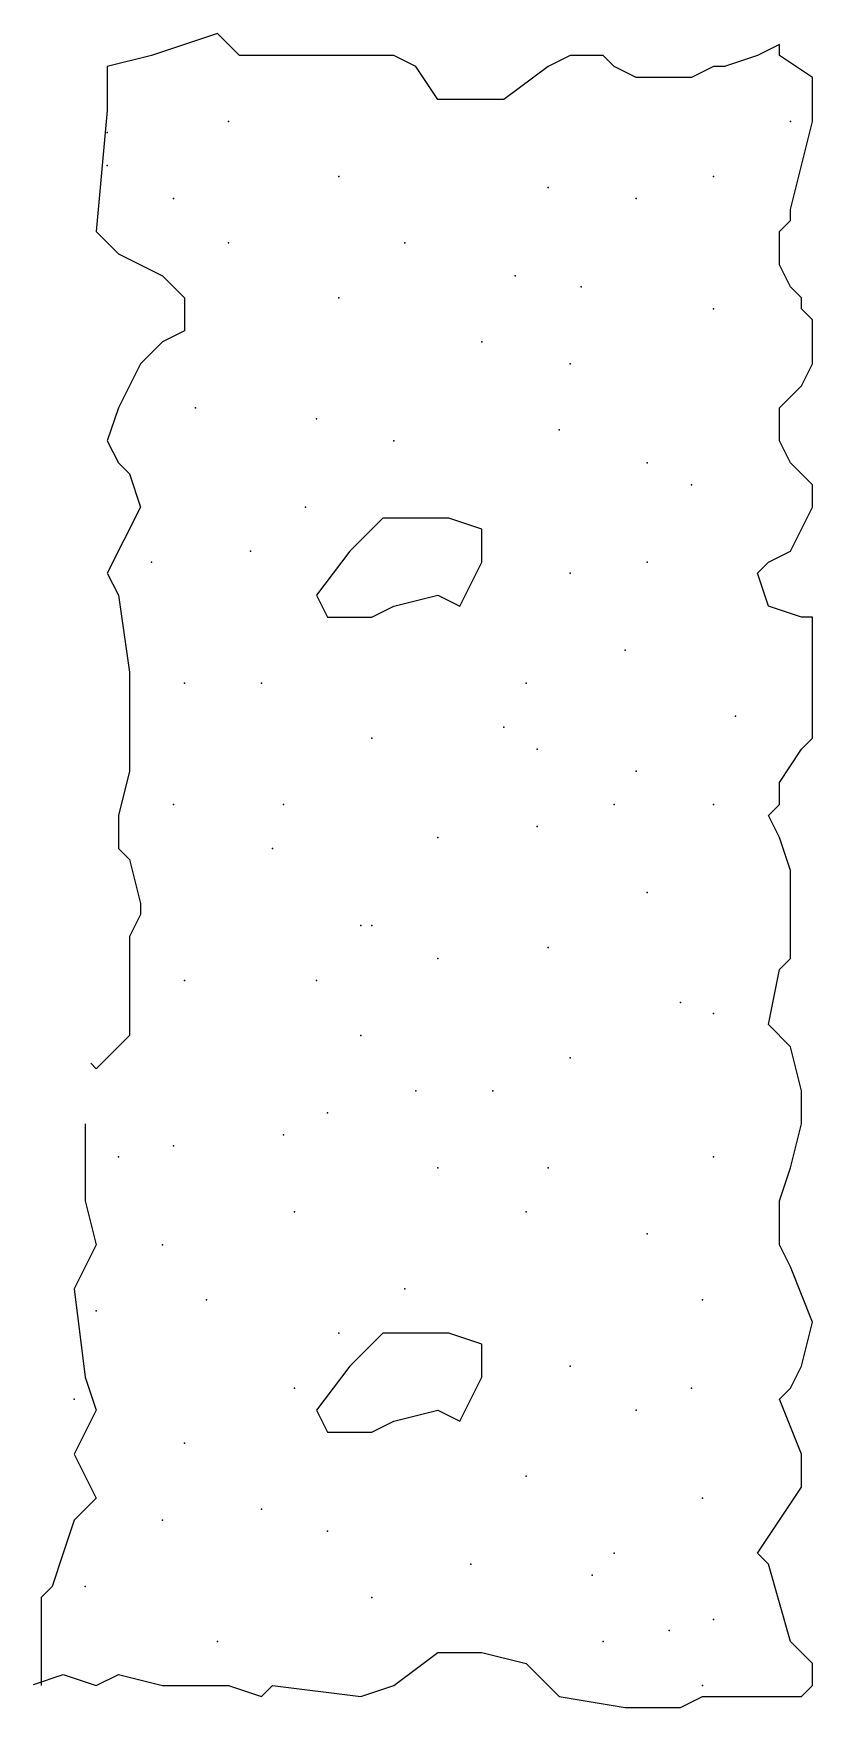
# Model space of a CAD drawing. Extents: x -0.6 to 0, y 0.01 to 1.3.
import ezdxf

# ---------------------------------------------------------------- set-up
doc = ezdxf.new("R2010")
doc.units = 0
doc.header["$LTSCALE"] = 0.5
doc.header["$MEASUREMENT"] = 0
doc.linetypes.add('DOT', pattern=[0.25, 0, -0.25])
doc.layers.add('ARBOLES', color=3, linetype='CONTINUOUS')

msp = doc.modelspace()

# ---------------------------------------------------------------- linework, layer by layer
at = {"layer": 'ARBOLES', "linetype": 'DOT'}
for points in [[(-0.6012, 0.0264), (-0.5783, 0.034), (-0.5528, 0.0255), (-0.5357, 0.034), (-0.5017, 0.0255), (-0.4847, 0.0255), (-0.4507, 0.0255), (-0.4252, 0.017), (-0.4167, 0.0255), (-0.3487, 0.017), (-0.3231, 0.0255), (-0.2891, 0.051), (-0.2551, 0.051), (-0.2211, 0.0425), (-0.1956, 0.017), (-0.1446, 0.0085), (-0.102, 0.0085), (-0.085, 0.017), (-0.0425, 0.017), (-0.0085, 0.017), (0, 0.0255), (0, 0.0425), (-0.0085, 0.051), (-0.017, 0.0595), (-0.034, 0.1191), (-0.0425, 0.1276), (-0.0255, 0.1531), (-0.0085, 0.1786), (-0.0085, 0.2041), (-0.0255, 0.2466), (-0.0255, 0.2466), (-0.017, 0.2551), (-0.0085, 0.2721), (0, 0.3061), (-0.017, 0.3487), (-0.0255, 0.3657), (-0.0255, 0.3997), (-0.017, 0.4252), (-0.0085, 0.4592), (-0.0085, 0.4847), (-0.017, 0.5187), (-0.034, 0.5358), (-0.0255, 0.5783), (-0.017, 0.5868), (-0.017, 0.6038), (-0.017, 0.6378), (-0.017, 0.6548), (-0.0255, 0.6803), (-0.0255, 0.6803), (-0.034, 0.6973), (-0.0255, 0.7058), (-0.0255, 0.7058), (-0.0255, 0.7228), (-0.0255, 0.7228), (-0.0255, 0.7228), (-0.0085, 0.7484), (0, 0.7569), (0, 0.7824), (0, 0.8249), (0, 0.8504), (-0.0085, 0.8504), (-0.034, 0.8589), (-0.0425, 0.8844), (-0.034, 0.8929), (-0.017, 0.9014), (0, 0.9354), (0, 0.9354), (0, 0.9525), (-0.0085, 0.961), (-0.017, 0.9695), (-0.0255, 0.9865), (-0.0255, 0.995), (-0.0255, 1.012), (-0.017, 1.0205), (-0.0085, 1.029), (0, 1.046), (0, 1.08), (-0.0085, 1.0885), (-0.0085, 1.097), (-0.017, 1.1055), (-0.0255, 1.1225), (-0.0255, 1.1481), (-0.0255, 1.1481), (-0.017, 1.1566), (-0.017, 1.1651), (0, 1.2331), (0, 1.2331), (0, 1.2416), (0, 1.2416), (0, 1.2501), (0, 1.2671), (-0.0255, 1.2841), (-0.0255, 1.2926), (-0.0425, 1.2841), (-0.068, 1.2756), (-0.0765, 1.2756), (-0.0935, 1.2671), (-0.1191, 1.2671), (-0.1276, 1.2671), (-0.1361, 1.2671), (-0.1531, 1.2756), (-0.1616, 1.2841), (-0.1616, 1.2841), (-0.1786, 1.2841), (-0.1871, 1.2841), (-0.2041, 1.2756), (-0.2381, 1.2501), (-0.2806, 1.2501), (-0.2891, 1.2501), (-0.3061, 1.2756), (-0.3231, 1.2841), (-0.3572, 1.2841), (-0.3912, 1.2841), (-0.4082, 1.2841), (-0.4422, 1.2841), (-0.4507, 1.2926), (-0.4592, 1.3011), (-0.5102, 1.2841)], [(-0.5102, 1.2841), (-0.5443, 1.2756), (-0.5443, 1.2416), (-0.5528, 1.1481), (-0.5357, 1.131), (-0.5017, 1.114), (-0.4847, 1.097), (-0.4847, 1.0715), (-0.5017, 1.063), (-0.5102, 1.0545), (-0.5187, 1.046), (-0.5357, 1.012), (-0.5443, 0.9865), (-0.5357, 0.9695), (-0.5272, 0.961), (-0.5187, 0.9354), (-0.5443, 0.8844), (-0.5357, 0.8674), (-0.5272, 0.8079), (-0.5272, 0.7909), (-0.5272, 0.7314), (-0.5357, 0.6973), (-0.5357, 0.6718), (-0.5272, 0.6633), (-0.5187, 0.6293), (-0.5187, 0.6208), (-0.5272, 0.6038), (-0.5272, 0.5698), (-0.5272, 0.5273), (-0.5528, 0.5017), (-0.557, 0.506)], [(-0.5613, 0.4592), (-0.5613, 0.3997), (-0.5528, 0.3657), (-0.5698, 0.3317), (-0.5613, 0.2636), (-0.5528, 0.2381), (-0.5613, 0.2211), (-0.5698, 0.2041), (-0.5613, 0.1871), (-0.5528, 0.1701), (-0.5698, 0.1531), (-0.5783, 0.1276), (-0.5868, 0.102), (-0.5953, 0.0935), (-0.5953, 0.0595), (-0.5953, 0.051), (-0.5953, 0.0255)]]:
    msp.add_lwpolyline(points, dxfattribs=at)
for points in [[(-0.3317, 0.9269), (-0.3572, 0.9014), (-0.3827, 0.8674), (-0.3742, 0.8504), (-0.3402, 0.8504), (-0.3402, 0.8504), (-0.3231, 0.8589), (-0.2891, 0.8674), (-0.2721, 0.8589), (-0.2551, 0.8929), (-0.2551, 0.9099), (-0.2551, 0.9184), (-0.2806, 0.9269), (-0.2976, 0.9269)], [(-0.3317, 0.2976), (-0.3572, 0.2721), (-0.3827, 0.2381), (-0.3742, 0.2211), (-0.3402, 0.2211), (-0.3402, 0.2211), (-0.3231, 0.2296), (-0.2891, 0.2381), (-0.2721, 0.2296), (-0.2551, 0.2636), (-0.2551, 0.2806), (-0.2551, 0.2891), (-0.2806, 0.2976), (-0.2976, 0.2976)]]:
    msp.add_lwpolyline(points, close=True, dxfattribs=at)
at = {"layer": 'ARBOLES'}
for p in [(-0.4507, 1.2331), (-0.017, 1.2331), (-0.5443, 1.2246), (-0.5443, 1.1991), (-0.3657, 1.1906), (-0.0765, 1.1906), (-0.2041, 1.1821), (-0.4932, 1.1736), (-0.1361, 1.1736), (-0.4507, 1.1395), (-0.3146, 1.1395), (-0.2296, 1.114), (-0.1786, 1.1055), (-0.3657, 1.097), (-0.0765, 1.0885), (-0.2551, 1.063), (-0.1871, 1.046), (-0.4762, 1.012), (-0.3827, 1.0035), (-0.3231, 0.9865), (-0.1956, 0.995), (-0.1276, 0.9695), (-0.0935, 0.9525), (-0.3912, 0.9354), (-0.5102, 0.8929), (-0.4337, 0.9014), (-0.1276, 0.8929), (-0.1871, 0.8844), (-0.1446, 0.8249), (-0.4847, 0.7994), (-0.4252, 0.7994), (-0.2211, 0.7994), (-0.2381, 0.7654), (-0.0595, 0.7739), (-0.3402, 0.7569), (-0.2126, 0.7484), (-0.1361, 0.7314), (-0.4932, 0.7058), (-0.4082, 0.7058), (-0.1531, 0.7058), (-0.0765, 0.7058), (-0.2126, 0.6888), (-0.2891, 0.6803), (-0.4167, 0.6718), (-0.1276, 0.6378), (-0.3487, 0.6123), (-0.3402, 0.6123), (-0.2041, 0.5953), (-0.2891, 0.5868), (-0.4847, 0.5698), (-0.3827, 0.5698), (-0.102, 0.5528), (-0.0765, 0.5443), (-0.3487, 0.5273), (-0.1871, 0.5102), (-0.3061, 0.4847), (-0.2466, 0.4847), (-0.3742, 0.4677), (-0.4932, 0.4422), (-0.4082, 0.4507), (-0.5357, 0.4337), (-0.0765, 0.4337), (-0.2891, 0.4252), (-0.2041, 0.4252), (-0.3997, 0.3912), (-0.2211, 0.3912), (-0.5017, 0.3657), (-0.1276, 0.3742), (-0.3146, 0.3317), (-0.5528, 0.3147), (-0.4677, 0.3232), (-0.085, 0.3232), (-0.3657, 0.2976), (-0.1871, 0.2721), (-0.5698, 0.2466), (-0.3997, 0.2551), (-0.0935, 0.2551), (-0.1361, 0.2381), (-0.4847, 0.2126), (-0.2211, 0.1871), (-0.085, 0.1701), (-0.4252, 0.1616), (-0.5017, 0.1531), (-0.3742, 0.1446), (-0.2636, 0.1191), (-0.1531, 0.1276), (-0.1701, 0.1106), (-0.5613, 0.102), (-0.3402, 0.0935), (-0.1106, 0.068), (-0.0765, 0.0765), (-0.4592, 0.0595), (-0.1616, 0.0595), (-0.085, 0.0255)]:
    msp.add_point(p, dxfattribs=at)

doc.saveas('drawing.dxf')
